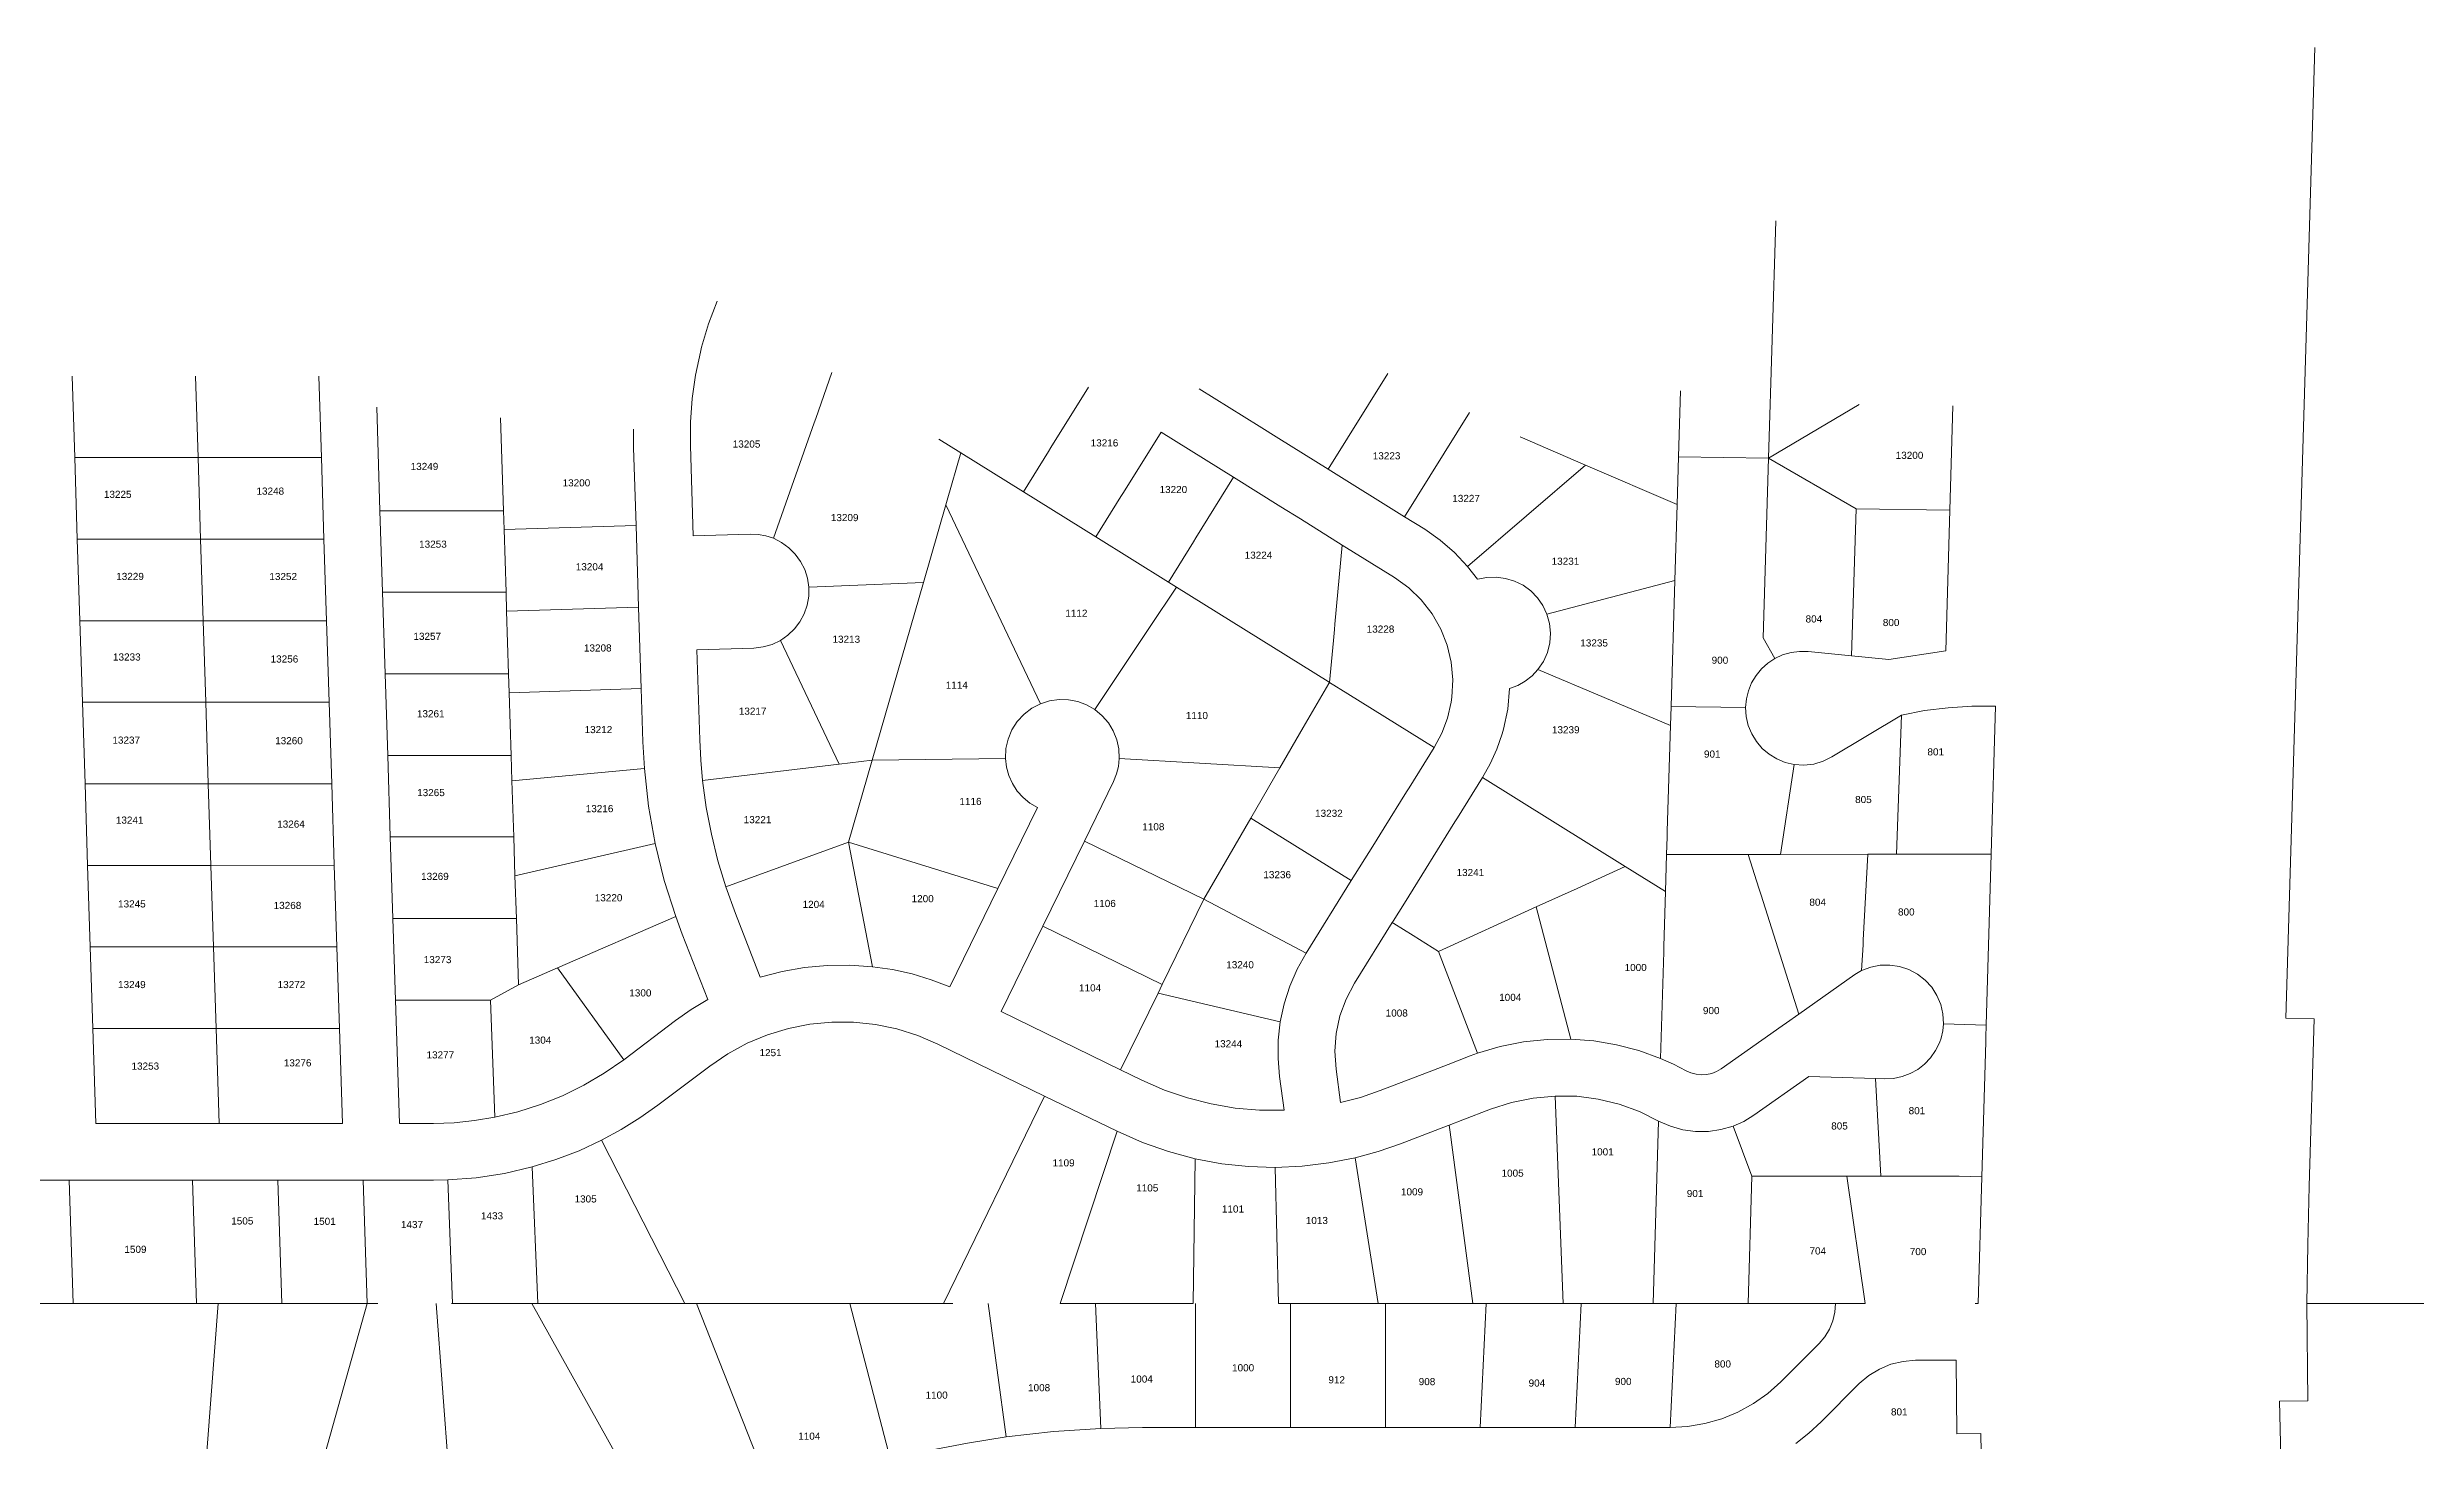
# Model space of a CAD drawing. Header units: feet. Extents: x 865220 to 5618803, y -2240498 to 1935234.
# Drawn here: x 2807107 to 2809603, y 970670 to 972140 of the extents above; entities that cross this region are included whole.
import ezdxf
from ezdxf.enums import TextEntityAlignment as Align

# ---------------------------------------------------------------- set-up
doc = ezdxf.new("R2010")
doc.units = ezdxf.units.FT
doc.header["$LTSCALE"] = 0.015
doc.header["$MEASUREMENT"] = 0
doc.layers.add('Dakota County Addresses', color=7, linetype='Continuous')
doc.layers.add('Dakota County Parcels', color=7, linetype='Continuous')
doc.styles.add('Dimensions 100', font='arial.ttf')

# ---------------------------------------------------------------- blocks, each defined once
blk = doc.blocks.new('ACMAP_ANN_TEMPLATE_Dakota County Addresses')
at = {"layer": 'Dakota County Addresses', "style": 'Dimensions 100'}
blk.add_attdef('DakotaCountyAddress', text='', height=50, dxfattribs=at).set_placement((0, 0), align=Align.CENTER)

msp = doc.modelspace()

# ---------------------------------------------------------------- linework, layer by layer
at = {"layer": 'Dakota County Parcels', "lineweight": 5}
for p, q in [((2809465.5, 971116.8), (2809496.1, 972139.6)), ((2808920.6, 971706.9), (2808928.1, 971956.8)), ((2807135.5, 971707.4), (2807132.8, 971793.3)), ((2807265.5, 971707.4), (2807262.7, 971793.3)), ((2807395.4, 971707.4), (2807392.7, 971793.3)), ((2808456.4, 971695.2), (2808519.2, 971796.1)), ((2807457.2, 971651.4), (2807453.8, 971760.6)), ((2808537, 971645), (2808605.4, 971754.8)), ((2808825.6, 971708.1), (2808827.7, 971777.7)), ((2808920.6, 971706.9), (2809016, 971763.2)), ((2809111.7, 971652), (2809114.9, 971762)), ((2807587.3, 971651.4), (2807584.2, 971749.4)), ((2807724.3, 971737.3), (2807724.4, 971717.8)), ((2808280.4, 971734.1), (2808356.7, 971686.6)), ((2807135.5, 971707.4), (2807265.5, 971707.4)), ((2807138.2, 971621.4), (2807135.5, 971707.4)), ((2807265.5, 971707.4), (2807395.4, 971707.4)), ((2807268.2, 971621.4), (2807265.5, 971707.4)), ((2807398.1, 971621.4), (2807395.4, 971707.4)), ((2807727, 971635.9), (2807724.4, 971717.8)), ((2807787.4, 971624.8), (2807784.4, 971719.7)), ((2808046.1, 971726.8), (2808069.2, 971712.5)), ((2808069.2, 971712.5), (2808135.2, 971671.4)), ((2808658.9, 971729.2), (2808727.7, 971699.4)), ((2808824.1, 971657.8), (2808825.6, 971708.1)), ((2808825.6, 971708.1), (2808920.6, 971706.9)), ((2808915, 971517.4), (2808920.6, 971706.9)), ((2808920.6, 971706.9), (2809012.7, 971653.2)), ((2808456.4, 971695.2), (2808537, 971645)), ((2808603.3, 971592.7), (2808727.7, 971699.4)), ((2808727.7, 971699.4), (2808824.1, 971657.8)), ((2808029.8, 971575.8), (2808053.4, 971657.5)), ((2808053.4, 971657.5), (2808153.4, 971448)), ((2808135.2, 971671.4), (2808211.6, 971623.8)), ((2808821.7, 971577.8), (2808824.1, 971657.8)), ((2807459.9, 971565.5), (2807457.2, 971651.4)), ((2807457.2, 971651.4), (2807587.3, 971651.4)), ((2807587.9, 971631.5), (2807587.3, 971651.4)), ((2807587.9, 971631.5), (2807727, 971635.9)), ((2807590, 971565.5), (2807587.9, 971631.5)), ((2807729.7, 971549.9), (2807727, 971635.9)), ((2808537, 971645), (2808558.2, 971631.8)), ((2809008.1, 971498.4), (2809012.7, 971653.2)), ((2809012.7, 971653.2), (2809111.7, 971652)), ((2809107.4, 971503.9), (2809111.7, 971652)), ((2807140.9, 971535.5), (2807138.2, 971621.4)), ((2807138.2, 971621.4), (2807268.2, 971621.4)), ((2807270.9, 971535.5), (2807268.2, 971621.4)), ((2807268.2, 971621.4), (2807398.1, 971621.4)), ((2807400.9, 971535.5), (2807398.1, 971621.4)), ((2807787.4, 971624.8), (2807847.4, 971626.7)), ((2808211.6, 971623.8), (2808288, 971576.2)), ((2808471.3, 971615.2), (2808526.5, 971580.9)), ((2808613.7, 971579.1), (2808603.3, 971592.7)), ((2807459.9, 971565.5), (2807590, 971565.5)), ((2807462.7, 971479.5), (2807459.9, 971565.5)), ((2807590.6, 971545.5), (2807590, 971565.5)), ((2807909.1, 971570.8), (2808029.8, 971575.8)), ((2807975.8, 971388.4), (2808029.8, 971575.8)), ((2808288, 971576.2), (2808296.5, 971570.9)), ((2808686.9, 971542.5), (2808821.7, 971577.8)), ((2808817.8, 971445.1), (2808821.7, 971577.8)), ((2807143.6, 971449.5), (2807140.9, 971535.5)), ((2807140.9, 971535.5), (2807270.9, 971535.5)), ((2807273.6, 971449.5), (2807270.9, 971535.5)), ((2807270.9, 971535.5), (2807400.9, 971535.5)), ((2807403.6, 971449.5), (2807400.9, 971535.5)), ((2807590.6, 971545.5), (2807729.7, 971549.9)), ((2807592.7, 971479.5), (2807590.6, 971545.5)), ((2807732.5, 971464), (2807729.7, 971549.9)), ((2807791.2, 971504.8), (2807851.2, 971506.7)), ((2807794.2, 971409.9), (2807791.2, 971504.8)), ((2807879.2, 971514.7), (2807941, 971384.3)), ((2808915, 971517.4), (2808927.1, 971495.7)), ((2808677.5, 971484), (2808817.2, 971424.9)), ((2808962.4, 971503), (2809008.1, 971498.4)), ((2809008.1, 971498.4), (2809047.4, 971494.5)), ((2809047.4, 971494.5), (2809107.4, 971503.9)), ((2807465.4, 971393.6), (2807462.7, 971479.5)), ((2807462.7, 971479.5), (2807592.7, 971479.5)), ((2807593.3, 971459.6), (2807592.7, 971479.5)), ((2807593.3, 971459.6), (2807732.5, 971464)), ((2807595.4, 971393.6), (2807593.3, 971459.6)), ((2807734.2, 971408), (2807732.5, 971464)), ((2807143.6, 971449.5), (2807273.6, 971449.5)), ((2807146.4, 971363.6), (2807143.6, 971449.5)), ((2807273.6, 971449.5), (2807403.6, 971449.5)), ((2807276.3, 971363.6), (2807273.6, 971449.5)), ((2807406.3, 971363.6), (2807403.6, 971449.5)), ((2808817.2, 971424.9), (2808817.8, 971445.1)), ((2808817.8, 971445.1), (2808896.4, 971444)), ((2808987.3, 971391.9), (2809060.5, 971436)), ((2809055.2, 971289.3), (2809060.5, 971436)), ((2809155.2, 971289.3), (2809159.7, 971445.5)), ((2807734.2, 971408), (2807735.8, 971379.8)), ((2807468.1, 971307.6), (2807465.4, 971393.6)), ((2807465.4, 971393.6), (2807595.4, 971393.6)), ((2807596.3, 971366.6), (2807595.4, 971393.6)), ((2807596.3, 971366.6), (2807735.8, 971379.8)), ((2807797.2, 971367.2), (2807941, 971384.3)), ((2807941, 971384.3), (2807975.8, 971388.4)), ((2807950.9, 971302), (2807975.8, 971388.4)), ((2807975.8, 971388.4), (2808116.4, 971390.3)), ((2808236.3, 971390.3), (2808405.6, 971380.4)), ((2808375, 971327.5), (2808405.6, 971380.4)), ((2808933.1, 971289.2), (2808947.4, 971384)), ((2807146.4, 971363.6), (2807276.3, 971363.6)), ((2807149.1, 971277.6), (2807146.4, 971363.6)), ((2807279.1, 971277.6), (2807276.3, 971363.6)), ((2807276.3, 971363.6), (2807406.3, 971363.6)), ((2807409, 971277.7), (2807406.3, 971363.6)), ((2807598.2, 971307.6), (2807596.3, 971366.6)), ((2808199.6, 971303.3), (2808230.2, 971366.2)), ((2808619.1, 971370.1), (2808769.5, 971276.4)), ((2808108.4, 971253.2), (2808150, 971338.6)), ((2807468.1, 971307.6), (2807598.2, 971307.6)), ((2807470.8, 971221.7), (2807468.1, 971307.6)), ((2807599.4, 971266.7), (2807598.2, 971307.6)), ((2808325.4, 971242), (2808375, 971327.5)), ((2808375, 971327.5), (2808480.8, 971261.6)), ((2807599.4, 971266.7), (2807747.2, 971300.7)), ((2807821.5, 971255), (2807950.9, 971302)), ((2807950.9, 971302), (2808108.4, 971253.2)), ((2807950.9, 971302), (2807976.4, 971170.9)), ((2808155.7, 971213.5), (2808199.6, 971303.3)), ((2808199.6, 971303.3), (2808325.4, 971242)), ((2808811.9, 971250), (2808813.1, 971289.2)), ((2808899.1, 971289.2), (2808933.1, 971289.2)), ((2808933.1, 971289.2), (2809025.2, 971289.3)), ((2809025.2, 971289.3), (2809055.2, 971289.3)), ((2809055.2, 971289.3), (2809155.2, 971289.3)), ((2809149.9, 971109.4), (2809155.2, 971289.3)), ((2807149.1, 971277.6), (2807279.1, 971277.6)), ((2807151.8, 971191.7), (2807149.1, 971277.6)), ((2807279.1, 971277.6), (2807409, 971277.7)), ((2807281.8, 971191.7), (2807279.1, 971277.6)), ((2807411.7, 971191.7), (2807409, 971277.7)), ((2807600.9, 971221.7), (2807599.4, 971266.7)), ((2807821.5, 971255), (2807831.7, 971226.8)), ((2808433.3, 971185.2), (2808480.8, 971261.6)), ((2808769.5, 971276.4), (2808811.9, 971250)), ((2808057.8, 971149.5), (2808108.4, 971253.2)), ((2808281.6, 971152.1), (2808325.4, 971242)), ((2808325.4, 971242), (2808433.3, 971185.2)), ((2808572.7, 971187), (2808675.7, 971233.8)), ((2808675.7, 971233.8), (2808712.1, 971094.6)), ((2807470.8, 971221.7), (2807600.9, 971221.7)), ((2807473.5, 971135.7), (2807470.8, 971221.7)), ((2807603.1, 971151.7), (2807600.9, 971221.7)), ((2807644.4, 971169.7), (2807768.8, 971223.7)), ((2807768.8, 971223.7), (2807775.8, 971205)), ((2807775.8, 971205), (2807802.6, 971136.2)), ((2807831.7, 971226.8), (2807857.8, 971159.7)), ((2808111.9, 971123.6), (2808155.7, 971213.5)), ((2808281.6, 971152.1), (2808155.7, 971213.5)), ((2808484.2, 971153.5), (2808523.9, 971217.3)), ((2807154.5, 971105.7), (2807151.8, 971191.7)), ((2807151.8, 971191.7), (2807281.8, 971191.7)), ((2807281.8, 971191.7), (2807411.7, 971191.7)), ((2807284.5, 971105.7), (2807281.8, 971191.7)), ((2807414.5, 971105.8), (2807411.7, 971191.7)), ((2808572.7, 971187), (2808613.9, 971079.6)), ((2807603.1, 971151.7), (2807644.4, 971169.7)), ((2807644.4, 971169.7), (2807714, 971072.9)), ((2808952.3, 971121), (2809011.4, 971162.5)), ((2809018.6, 971166.7), (2809011.4, 971162.5)), ((2807477.7, 971005.8), (2807473.5, 971135.7)), ((2807473.5, 971135.7), (2807573.5, 971135.7)), ((2807573.5, 971135.7), (2807603.1, 971151.7)), ((2807578.3, 971012.2), (2807573.5, 971135.7)), ((2808237.7, 971062.2), (2808277.2, 971143.1)), ((2808277.2, 971143.1), (2808281.6, 971152.1)), ((2808277.2, 971143.1), (2808406, 971112.7)), ((2807157.7, 971005.8), (2807154.5, 971105.7)), ((2807154.5, 971105.7), (2807284.5, 971105.7)), ((2807284.5, 971105.7), (2807414.5, 971105.8)), ((2807287.7, 971005.8), (2807284.5, 971105.7)), ((2807417.6, 971005.8), (2807414.5, 971105.8)), ((2807714, 971072.9), (2807768.7, 971114.1)), ((2808111.9, 971123.6), (2808237.7, 971062.2)), ((2809104.8, 971110.8), (2809149.9, 971109.4)), ((2809465.5, 971116.8), (2809495.5, 971115.9)), ((2809495.5, 971115.9), (2809490.3, 970939.7)), ((2808045.2, 971089.4), (2808157.5, 971034.6)), ((2807750.1, 971025), (2807804.8, 971066.2)), ((2808237.7, 971062.2), (2808260.2, 971051.3)), ((2808464.7, 971062.9), (2808469.4, 971027.6)), ((2808613.9, 971079.6), (2808606, 971076.8)), ((2808905.1, 971014.3), (2808963.1, 971055.2)), ((2808963.1, 971055.2), (2809033.1, 971053.1)), ((2808050.9, 970815.9), (2808157.5, 971034.6)), ((2808157.5, 971034.6), (2808233.9, 970997.4)), ((2808405.2, 971055), (2808409.9, 971019.6)), ((2808704, 970816), (2808695.7, 971034.6)), ((2809039, 970950.2), (2809033.1, 971053.1)), ((2809033.1, 971053.1), (2809043, 971052.8)), ((2807157.7, 971005.8), (2807287.7, 971005.8)), ((2807287.7, 971005.8), (2807417.6, 971005.8)), ((2807477.7, 971005.8), (2807513.6, 971005.8)), ((2808799, 970816), (2808804.7, 971008)), ((2807690.7, 970988), (2807778.6, 970815.9)), ((2808174, 970816), (2808233.9, 970997.4)), ((2808883.4, 971002.9), (2808903, 970950.2)), ((2807623.6, 970815.9), (2807617.5, 970959.8)), ((2808314, 970816), (2808316.4, 970968.5)), ((2808404, 970816), (2808400.7, 970959.4)), ((2808484.9, 970969.6), (2808509, 970816)), ((2806969.6, 970945.8), (2807129.6, 970945.8)), ((2807129.6, 970945.8), (2807259.6, 970945.8)), ((2807133.7, 970815.9), (2807129.6, 970945.8)), ((2807259.6, 970945.8), (2807349.6, 970945.8)), ((2807263.7, 970815.9), (2807259.6, 970945.8)), ((2807349.6, 970945.8), (2807439.5, 970945.8)), ((2807353.7, 970815.9), (2807349.6, 970945.8)), ((2807439.5, 970945.8), (2807513.6, 970945.8)), ((2807513.6, 970945.8), (2807528.7, 970946.1)), ((2807533.7, 970815.9), (2807528.7, 970946.1)), ((2808903, 970950.2), (2808899, 970816)), ((2808903, 970950.2), (2809003, 970950.2)), ((2809003, 970950.2), (2809039, 970950.2)), ((2809003, 970950.2), (2809022.4, 970816)), ((2809039, 970950.2), (2809121.3, 970950.2)), ((2809121.3, 970950.2), (2809145.3, 970949.5)), ((2809141.4, 970816), (2809145.3, 970949.5)), ((2806982.4, 970815.9), (2807133.7, 970815.9)), ((2807133.7, 970815.9), (2807263.7, 970815.9)), ((2807263.7, 970815.9), (2807286.8, 970815.9)), ((2807266.4, 970551.8), (2807286.8, 970815.9)), ((2807286.8, 970815.9), (2807353.7, 970815.9)), ((2807353.7, 970815.9), (2807443.7, 970815.9)), ((2807364.6, 970534.2), (2807443.7, 970815.9)), ((2807443.7, 970815.9), (2807455, 970815.9)), ((2807529.7, 970637.4), (2807516.3, 970815.9)), ((2807532.5, 970815.9), (2807533.7, 970815.9)), ((2807533.7, 970815.9), (2807617.1, 970815.9)), ((2807617.1, 970815.9), (2807623.6, 970815.9)), ((2807617.1, 970815.9), (2807760.3, 970559.5)), ((2807623.6, 970815.9), (2807778.6, 970815.9)), ((2807778.6, 970815.9), (2807790.8, 970815.9)), ((2807790.8, 970815.9), (2807952.5, 970815.9)), ((2807790.8, 970815.9), (2807871.6, 970611.1)), ((2807952.5, 970815.9), (2808050.9, 970815.9)), ((2807952.5, 970815.9), (2807995.1, 970651.3)), ((2808050.9, 970815.9), (2808061, 970815.9)), ((2808098, 970816), (2808117.2, 970675.4)), ((2808174, 970816), (2808211.3, 970816)), ((2808211.3, 970816), (2808314, 970816)), ((2808216.8, 970684.3), (2808211.3, 970816)), ((2808316.7, 970685.2), (2808316.7, 970816)), ((2808404, 970816), (2808416.7, 970816)), ((2808416.7, 970816), (2808509, 970816)), ((2808416.7, 970685.2), (2808416.7, 970816)), ((2808509, 970816), (2808516.7, 970816)), ((2808516.7, 970816), (2808609, 970816)), ((2808516.7, 970685.2), (2808516.7, 970816)), ((2808616.7, 970685.2), (2808623.1, 970816)), ((2808704, 970816), (2808723.1, 970816)), ((2808716.7, 970685.2), (2808723.1, 970816)), ((2808723.1, 970816), (2808799, 970816)), ((2808799, 970816), (2808823.1, 970816)), ((2808816.7, 970685.2), (2808823.1, 970816)), ((2808823.1, 970816), (2808899, 970816)), ((2808899, 970816), (2808991.1, 970816)), ((2808991.1, 970816), (2809022.4, 970816)), ((2809138.3, 970816), (2809141.4, 970816)), ((2809487.9, 970816.1), (2809577.8, 970816.1)), ((2809487.9, 970816.1), (2809488.9, 970713.5)), ((2809577.8, 970816.1), (2809615.5, 970816.1)), ((2808933.3, 970733.5), (2808973.7, 970773.9)), ((2809075.4, 970756.1), (2809118.3, 970756.1)), ((2809118.3, 970756.1), (2809119.1, 970678.5)), ((2808975.8, 970691.1), (2809016.1, 970731.5)), ((2809458.9, 970713.1), (2809488.9, 970713.5)), ((2808260.9, 970685.2), (2808216.8, 970684.3)), ((2808260.9, 970685.2), (2808316.7, 970685.2)), ((2808316.7, 970685.2), (2808416.7, 970685.2)), ((2808416.7, 970685.2), (2808516.7, 970685.2)), ((2808716.7, 970685.2), (2808816.7, 970685.2)), ((2809119.1, 970678.5), (2809144.1, 970678.9)), ((2809144.1, 970678.9), (2809144.5, 970659.1))]:
    msp.add_line(p, q, dxfattribs=at)
for points in [[(2807812.5, 971872.3), (2807803.4, 971848.3), (2807796.1, 971823.6), (2807794.8, 971818.6), (2807789.7, 971794.2), (2807786.2, 971769.5), (2807784.5, 971744.6), (2807784.4, 971719.7)], [(2807871.8, 971622.3), (2807914.7, 971743.9), (2807916.4, 971748.7), (2807933.4, 971797)], [(2808135.2, 971671.4), (2808161.7, 971713.8), (2808164.3, 971718), (2808204, 971781.7)], [(2808320.5, 971779.8), (2808383.8, 971740.4), (2808404.3, 971727.6), (2808456.4, 971695.2)], [(2808211.6, 971623.8), (2808238.1, 971666.2), (2808240.7, 971670.5), (2808280.4, 971734.1)], [(2808053.4, 971657.5), (2808053.4, 971657.5), (2808054.8, 971662.5), (2808069.2, 971712.5)], [(2808288, 971576.2), (2808314.5, 971618.7), (2808317.1, 971622.9), (2808356.7, 971686.6)], [(2808356.7, 971686.6), (2808406.7, 971655.5), (2808427.3, 971642.7), (2808471.3, 971615.2)], [(2808603.3, 971592.7), (2808589.7, 971607.3), (2808574.6, 971620.4), (2808558.2, 971631.8)], [(2807871.8, 971622.3), (2807863.9, 971624.9), (2807855.7, 971626.3), (2807847.4, 971626.7)], [(2807909.1, 971570.8), (2807907.7, 971580.3), (2807904.8, 971589.4), (2807900.5, 971597.9), (2807894.9, 971605.7), (2807888.1, 971612.4), (2807880.3, 971618), (2807871.8, 971622.3)], [(2808457.8, 971470.5), (2808461.9, 971514.6), (2808463, 971526.2), (2808463.5, 971531.7), (2808471.3, 971615.2)], [(2808568.1, 971401.8), (2808576.2, 971416.9), (2808582.2, 971432.9), (2808586.1, 971449.6), (2808586.9, 971455), (2808587.8, 971473.3), (2808586.1, 971491.7), (2808581.8, 971509.6), (2808575, 971526.7), (2808565.9, 971542.7), (2808554.6, 971557.3), (2808541.4, 971570.1), (2808526.5, 971580.9)], [(2808686.9, 971542.5), (2808682.6, 971551.5), (2808676.9, 971559.7), (2808670, 971566.9), (2808661.9, 971572.8), (2808652.9, 971577.2), (2808643.4, 971580.1), (2808633.5, 971581.4), (2808623.5, 971581.1), (2808613.7, 971579.1)], [(2807879.2, 971514.7), (2807887.1, 971520.2), (2807894, 971526.8), (2807899.8, 971534.4), (2807904.3, 971542.8), (2807907.4, 971551.9), (2807909, 971561.3), (2807909.1, 971570.8)], [(2808210.6, 971441.8), (2808266, 971525.1), (2808268.8, 971529.3), (2808296.5, 971570.9)], [(2808296.5, 971570.9), (2808456.5, 971471.3), (2808457.8, 971470.5)], [(2808677.5, 971484), (2808683.2, 971492.6), (2808687.4, 971502), (2808689.9, 971512), (2808690.7, 971522.3), (2808689.7, 971532.6), (2808686.9, 971542.5)], [(2807851.2, 971506.7), (2807860.9, 971507.9), (2807870.4, 971510.5), (2807879.2, 971514.7)], [(2808647.7, 971464), (2808656.2, 971467.2), (2808664.1, 971471.7), (2808671.3, 971477.3), (2808677.5, 971484)], [(2808927.1, 971495.7), (2808919.6, 971490.7), (2808913, 971484.7), (2808907.3, 971477.7), (2808902.7, 971470), (2808899.3, 971461.7), (2808897.2, 971453), (2808896.4, 971444)], [(2808962.4, 971503), (2808953.2, 971503.2), (2808944.2, 971502), (2808935.4, 971499.5), (2808927.1, 971495.7)], [(2808405.6, 971380.4), (2808430.2, 971422.9), (2808432.7, 971427.2), (2808457.1, 971469.3), (2808457.8, 971470.5)], [(2808457.8, 971470.5), (2808477.1, 971458.5), (2808568.1, 971401.8)], [(2808619.1, 971370.1), (2808627.3, 971384.8), (2808634.3, 971400.2), (2808639.8, 971416.1), (2808641.2, 971421.1), (2808645.7, 971442.4), (2808647.7, 971464)], [(2808153.4, 971448), (2808144.1, 971443.2), (2808135.9, 971436.9), (2808128.8, 971429.2), (2808123.2, 971420.4), (2808119.2, 971410.8), (2808116.9, 971400.7), (2808116.4, 971390.3)], [(2808210.6, 971441.8), (2808201.9, 971446.8), (2808192.6, 971450.3), (2808182.8, 971452.2), (2808172.8, 971452.4), (2808162.9, 971451), (2808153.4, 971448)], [(2808236.3, 971390.3), (2808235.8, 971400.3), (2808233.7, 971410.1), (2808230, 971419.3), (2808224.8, 971427.9), (2808218.3, 971435.4), (2808210.6, 971441.8)], [(2808896.4, 971444), (2808897, 971434.5), (2808899.2, 971425.2), (2808902.8, 971416.4), (2808907.7, 971408.2), (2808913.9, 971400.9), (2808921.2, 971394.7), (2808929.3, 971389.8), (2808938.1, 971386.1), (2808947.4, 971384)], [(2809159.7, 971445.5), (2809134.7, 971445.5), (2809109.8, 971443.8), (2809085, 971440.7), (2809060.5, 971436)], [(2807794.2, 971409.9), (2807795.3, 971388.5), (2807797.2, 971367.2)], [(2808813.1, 971289.2), (2808813.7, 971307.8), (2808813.8, 971313.6), (2808817.2, 971424.9)], [(2807735.8, 971379.8), (2807740.2, 971340), (2807747.2, 971300.7)], [(2808116.4, 971390.3), (2808117.4, 971381.1), (2808119.9, 971372.2), (2808123.7, 971363.8), (2808128.7, 971356), (2808134.9, 971349.1), (2808142.1, 971343.3), (2808150, 971338.6)], [(2808230.2, 971366.2), (2808233.4, 971374), (2808235.4, 971382), (2808236.3, 971390.3)], [(2808480.8, 971261.6), (2808503.4, 971297.9), (2808515.4, 971317.1), (2808539.1, 971355.1), (2808541.7, 971359.4), (2808568.1, 971401.8)], [(2808947.4, 971384), (2808957.8, 971383.3), (2808968.1, 971384.4), (2808978, 971387.3), (2808987.3, 971391.9)], [(2807797.2, 971367.2), (2807801.1, 971338.7), (2807806.5, 971310.4), (2807813.3, 971282.5), (2807821.5, 971255)], [(2808523.9, 971217.3), (2808524.9, 971218.8), (2808536.8, 971237.9), (2808590, 971323.4), (2808592.6, 971327.7), (2808619.1, 971370.1)], [(2807747.2, 971300.7), (2807756.8, 971261.8), (2807768.8, 971223.7)], [(2808813.1, 971289.2), (2808843.6, 971289.2), (2808853.1, 971289.2), (2808899.1, 971289.2)], [(2808899.1, 971289.2), (2808910.4, 971253.5), (2808912.7, 971246.2), (2808952.3, 971121)], [(2809018.6, 971166.7), (2809020.1, 971193.9), (2809020.4, 971198.9), (2809025.2, 971289.3)], [(2808675.7, 971233.8), (2808709.4, 971249.1), (2808714.8, 971251.6), (2808769.5, 971276.4)], [(2808811.9, 971250), (2808810.2, 971192.2), (2808810, 971186.4), (2808806.7, 971074.2)], [(2808523.9, 971217.3), (2808525.5, 971216.4), (2808546.1, 971203.6), (2808572.7, 971187)], [(2808433.3, 971185.2), (2808423.8, 971168.2), (2808416.1, 971150.3), (2808410.1, 971131.7), (2808406, 971112.7)], [(2807976.4, 971170.9), (2807952.5, 971172.6), (2807928.5, 971172.3), (2807904.6, 971170.1), (2807881, 971165.9), (2807857.8, 971159.7)], [(2808057.8, 971149.5), (2808038.1, 971157.1), (2808017.9, 971163.2), (2807997.3, 971167.8), (2807976.4, 971170.9)], [(2809104.8, 971110.8), (2809104.2, 971121.1), (2809102, 971131.1), (2809098, 971140.5), (2809092.5, 971149.2), (2809085.6, 971156.8), (2809077.5, 971163.1), (2809068.4, 971167.9), (2809058.7, 971171.1), (2809048.5, 971172.6), (2809038.3, 971172.4), (2809028.2, 971170.4), (2809018.6, 971166.7)], [(2807802.6, 971136.2), (2807785.3, 971125.7), (2807768.7, 971114.1)], [(2808484.2, 971153.5), (2808475.4, 971136.8), (2808468.9, 971119.1), (2808464.9, 971100.6), (2808463.5, 971081.8), (2808464.7, 971062.9)], [(2808045.2, 971089.4), (2808023.9, 971098.5), (2808001.9, 971105.4), (2807979.3, 971110), (2807956.3, 971112.4), (2807933.2, 971112.5), (2807910.3, 971110.3), (2807887.6, 971105.8), (2807865.5, 971099.1), (2807844.2, 971090.2), (2807823.9, 971079.2), (2807804.8, 971066.2)], [(2808406, 971112.7), (2808403.9, 971093.5), (2808403.6, 971074.2), (2808405.2, 971055)], [(2808870.6, 971063.4), (2808934.9, 971108.7), (2808939.3, 971111.8), (2808952.3, 971121)], [(2809043, 971052.8), (2809052.2, 971053.2), (2809061.2, 971055), (2809069.8, 971058.2), (2809077.8, 971062.6), (2809085, 971068.2), (2809091.3, 971074.9), (2809096.6, 971082.4), (2809100.6, 971090.6), (2809102.3, 971095.7), (2809104.1, 971103.2), (2809104.8, 971110.8)], [(2809145.3, 970949.5), (2809149.4, 971091.7), (2809149.6, 971096.7), (2809149.9, 971109.4)], [(2808712.1, 971094.6), (2808687.2, 971094.3), (2808662.3, 971091.7), (2808637.8, 971086.8), (2808613.9, 971079.6)], [(2808806.7, 971074.2), (2808783.8, 971082.5), (2808760.3, 971088.7), (2808736.4, 971092.7), (2808712.1, 971094.6)], [(2807578.3, 971012.2), (2807602.6, 971017.9), (2807626.4, 971025.5), (2807649.6, 971034.9), (2807672, 971045.9), (2807693.5, 971058.6), (2807714, 971072.9)], [(2808511.1, 971040.3), (2808567.3, 971061.9), (2808582.8, 971067.8), (2808606, 971076.8)], [(2808833.6, 971061.3), (2808820.3, 971068.1), (2808806.7, 971074.2)], [(2808833.6, 971061.3), (2808838.7, 971059), (2808844.1, 971057.6), (2808849.6, 971057), (2808855.2, 971057.3), (2808860.6, 971058.5), (2808865.8, 971060.6), (2808870.6, 971063.4)], [(2808260.2, 971051.3), (2808283.8, 971040.9), (2808308.2, 971032.6), (2808333.1, 971026.2), (2808358.5, 971021.9), (2808384.2, 971019.7), (2808409.9, 971019.6)], [(2808469.4, 971027.6), (2808490.5, 971033.2), (2808511.1, 971040.3)], [(2808695.7, 971034.6), (2808672.5, 971032.5), (2808649.7, 971027.9), (2808627.5, 971020.7)], [(2808804.7, 971008), (2808784.4, 971018.2), (2808763.1, 971026), (2808741, 971031.4), (2808718.5, 971034.3), (2808695.7, 971034.6)], [(2807513.6, 971005.8), (2807535.3, 971006.5), (2807556.9, 971008.7), (2807578.3, 971012.2)], [(2807690.7, 970988), (2807711.2, 970999.2), (2807731, 971011.5), (2807750.1, 971025)], [(2808584, 971004), (2808598.5, 971009.6), (2808627.5, 971020.7)], [(2808804.7, 971008), (2808817.1, 971002.7), (2808830.1, 970999.1), (2808843.5, 970997.3), (2808857.1, 970997.3), (2808870.4, 970999.2), (2808883.4, 971002.9)], [(2808883.4, 971002.9), (2808894.6, 971007.9), (2808905.1, 971014.3)], [(2807617.5, 970959.8), (2807642.5, 970967.6), (2807667, 970977), (2807690.7, 970988)], [(2808233.9, 970997.4), (2808260.6, 970985.6), (2808288.2, 970976), (2808316.4, 970968.5)], [(2808484.9, 970969.6), (2808509, 970976.2), (2808532.6, 970984.3)], [(2808532.6, 970984.3), (2808583, 971003.7), (2808584, 971004)], [(2808584, 971004), (2808585, 970996.5), (2808609, 970816)], [(2807528.7, 970946.1), (2807558.6, 970948.4), (2807588.3, 970953), (2807617.5, 970959.8)], [(2808316.4, 970968.5), (2808344.2, 970963.3), (2808372.4, 970960.3), (2808400.7, 970959.4)], [(2808400.7, 970959.4), (2808429, 970960.7), (2808457.1, 970964.1), (2808484.9, 970969.6)], [(2807443.7, 970815.9), (2807443.7, 970815.9), (2807439.5, 970945.8)], [(2809490.3, 970939.7), (2809488.7, 970877.9), (2809487.9, 970816.1)], [(2808609, 970816), (2808614.9, 970816), (2808623.1, 970816)], [(2808623.1, 970816), (2808631.4, 970816), (2808633.8, 970816), (2808704, 970816)], [(2808973.7, 970773.9), (2808979.8, 970781), (2808984.6, 970789), (2808988.2, 970797.6), (2808990.4, 970806.7), (2808991.1, 970816)], [(2809075.4, 970756.1), (2809062.3, 970755), (2809049.5, 970752), (2809037.4, 970746.9), (2809026.1, 970740), (2809016.1, 970731.5)], [(2808816.7, 970685.2), (2808835.2, 970686.3), (2808853.4, 970689.4), (2808871.2, 970694.5), (2808888.3, 970701.6), (2808904.5, 970710.5), (2808919.6, 970721.2), (2808933.3, 970733.5)], [(2809458.9, 970713.1), (2809461.7, 970595.9), (2809466.9, 970478.8), (2809474.5, 970361.7), (2809484.5, 970244.9), (2809496.9, 970128.3), (2809511.8, 970012), (2809529.1, 969896)], [(2808216.8, 970684.3), (2808166.9, 970681), (2808117.2, 970675.4)], [(2808516.7, 970685.2), (2808608.4, 970685.2), (2808616.7, 970685.2)], [(2808616.7, 970685.2), (2808625, 970685.2), (2808716.7, 970685.2)], [(2808949.3, 970668.5), (2808963, 970679.3), (2808975.8, 970691.1)], [(2808117.2, 970675.4), (2808076.2, 970668.9), (2808035.5, 970660.9), (2807995.1, 970651.3)]]:
    msp.add_lwpolyline(points, dxfattribs=at)

# ---------------------------------------------------------------- block references
at = {"layer": 'Dakota County Addresses', "lineweight": 5, "xscale": 0.15, "yscale": 0.15, "zscale": 0.15}
for p, values in [((2807843.5, 971717.9), {'DakotaCountyAddress': '13205'}), ((2808220.7, 971719.1), {'DakotaCountyAddress': '13216'}), ((2808518, 971705.5), {'DakotaCountyAddress': '13223'}), ((2809069.1, 971706), {'DakotaCountyAddress': '13200'}), ((2807504.1, 971694.3), {'DakotaCountyAddress': '13249'}), ((2807664.2, 971677), {'DakotaCountyAddress': '13200'}), ((2807180.8, 971664.9), {'DakotaCountyAddress': '13225'}), ((2807341.6, 971668.3), {'DakotaCountyAddress': '13248'}), ((2808293.3, 971670), {'DakotaCountyAddress': '13220'}), ((2808601.8, 971660.6), {'DakotaCountyAddress': '13227'}), ((2807946.9, 971640.4), {'DakotaCountyAddress': '13209'}), ((2807513, 971612.4), {'DakotaCountyAddress': '13253'}), ((2808383, 971600.8), {'DakotaCountyAddress': '13224'}), ((2807193.8, 971578.4), {'DakotaCountyAddress': '13229'}), ((2807355.2, 971578.3), {'DakotaCountyAddress': '13252'}), ((2807678.1, 971588.6), {'DakotaCountyAddress': '13204'}), ((2808706.5, 971594.4), {'DakotaCountyAddress': '13231'}), ((2808191.1, 971539.6), {'DakotaCountyAddress': '1112'}), ((2808511.6, 971522.9), {'DakotaCountyAddress': '13228'}), ((2808968.3, 971533.6), {'DakotaCountyAddress': '804'}), ((2809049.7, 971529.8), {'DakotaCountyAddress': '800'}), ((2807507, 971515.3), {'DakotaCountyAddress': '13257'}), ((2807686.7, 971503), {'DakotaCountyAddress': '13208'}), ((2807948.6, 971512.2), {'DakotaCountyAddress': '13213'}), ((2808736.7, 971508.3), {'DakotaCountyAddress': '13235'}), ((2807190.4, 971493.5), {'DakotaCountyAddress': '13233'}), ((2807356.5, 971491.4), {'DakotaCountyAddress': '13256'}), ((2808869.3, 971490.1), {'DakotaCountyAddress': '900'}), ((2808065.1, 971463.9), {'DakotaCountyAddress': '1114'}), ((2807510.7, 971433.7), {'DakotaCountyAddress': '13261'}), ((2807849.9, 971436.4), {'DakotaCountyAddress': '13217'}), ((2808318.1, 971431.8), {'DakotaCountyAddress': '1110'}), ((2807189.8, 971405.9), {'DakotaCountyAddress': '13237'}), ((2807361.3, 971405.3), {'DakotaCountyAddress': '13260'}), ((2807687.4, 971417), {'DakotaCountyAddress': '13212'}), ((2808706.8, 971416.8), {'DakotaCountyAddress': '13239'}), ((2808861.2, 971391.2), {'DakotaCountyAddress': '901'}), ((2809096.7, 971393.5), {'DakotaCountyAddress': '801'}), ((2807510.9, 971350.6), {'DakotaCountyAddress': '13265'}), ((2807688.6, 971333.7), {'DakotaCountyAddress': '13216'}), ((2808079.5, 971341.3), {'DakotaCountyAddress': '1116'}), ((2808457.2, 971328.8), {'DakotaCountyAddress': '13232'}), ((2809020.5, 971343.3), {'DakotaCountyAddress': '805'}), ((2807193.4, 971321.6), {'DakotaCountyAddress': '13241'}), ((2807363.4, 971317.4), {'DakotaCountyAddress': '13264'}), ((2807855.1, 971322.1), {'DakotaCountyAddress': '13221'}), ((2808272.2, 971314.6), {'DakotaCountyAddress': '1108'}), ((2807515.1, 971262.3), {'DakotaCountyAddress': '13269'}), ((2808402.7, 971264.1), {'DakotaCountyAddress': '13236'}), ((2808606.3, 971266.4), {'DakotaCountyAddress': '13241'}), ((2807195.7, 971233.3), {'DakotaCountyAddress': '13245'}), ((2807359.7, 971231.7), {'DakotaCountyAddress': '13268'}), ((2807698.1, 971239.8), {'DakotaCountyAddress': '13220'}), ((2807914.2, 971232.8), {'DakotaCountyAddress': '1204'}), ((2808029.1, 971238.8), {'DakotaCountyAddress': '1200'}), ((2808221, 971233.8), {'DakotaCountyAddress': '1106'}), ((2808972.3, 971235.1), {'DakotaCountyAddress': '804'}), ((2809065.7, 971224.8), {'DakotaCountyAddress': '800'}), ((2807517.9, 971174.6), {'DakotaCountyAddress': '13273'}), ((2807195.7, 971148.3), {'DakotaCountyAddress': '13249'}), ((2807363.9, 971148.3), {'DakotaCountyAddress': '13272'}), ((2808363.6, 971169.2), {'DakotaCountyAddress': '13240'}), ((2808780.5, 971166.3), {'DakotaCountyAddress': '1000'}), ((2807731.6, 971139.5), {'DakotaCountyAddress': '1300'}), ((2808205.5, 971144.8), {'DakotaCountyAddress': '1104'}), ((2808648.3, 971134.8), {'DakotaCountyAddress': '1004'}), ((2808528.7, 971118.3), {'DakotaCountyAddress': '1008'}), ((2808860.1, 971120.9), {'DakotaCountyAddress': '900'}), ((2807520.8, 971074.2), {'DakotaCountyAddress': '13277'}), ((2807626.1, 971089.8), {'DakotaCountyAddress': '1304'}), ((2807868.8, 971076.6), {'DakotaCountyAddress': '1251'}), ((2808351.3, 971085.9), {'DakotaCountyAddress': '13244'}), ((2807209.9, 971062.4), {'DakotaCountyAddress': '13253'}), ((2807370.4, 971065.8), {'DakotaCountyAddress': '13276'}), ((2808995.3, 970999.3), {'DakotaCountyAddress': '805'}), ((2809076.9, 971015.4), {'DakotaCountyAddress': '801'}), ((2808177.6, 970960.4), {'DakotaCountyAddress': '1109'}), ((2808650.8, 970949.6), {'DakotaCountyAddress': '1005'}), ((2808745.7, 970972), {'DakotaCountyAddress': '1001'}), ((2808265.8, 970934), {'DakotaCountyAddress': '1105'}), ((2808544.8, 970929.9), {'DakotaCountyAddress': '1009'}), ((2808843.1, 970928.1), {'DakotaCountyAddress': '901'}), ((2807312.1, 970899.2), {'DakotaCountyAddress': '1505'}), ((2807398.9, 970898.8), {'DakotaCountyAddress': '1501'}), ((2807575.3, 970904.6), {'DakotaCountyAddress': '1433'}), ((2807673.9, 970922.4), {'DakotaCountyAddress': '1305'}), ((2808356.1, 970911.8), {'DakotaCountyAddress': '1101'}), ((2808444.5, 970899.7), {'DakotaCountyAddress': '1013'}), ((2807490.9, 970895.4), {'DakotaCountyAddress': '1437'}), ((2807199.5, 970869.3), {'DakotaCountyAddress': '1509'}), ((2808972.4, 970867.6), {'DakotaCountyAddress': '704'}), ((2809078.1, 970866.9), {'DakotaCountyAddress': '700'}), ((2808872.2, 970748.5), {'DakotaCountyAddress': '800'}), ((2808151.8, 970723.5), {'DakotaCountyAddress': '1008'}), ((2808260, 970732.6), {'DakotaCountyAddress': '1004'}), ((2808366.8, 970744.5), {'DakotaCountyAddress': '1000'}), ((2808465.4, 970731.8), {'DakotaCountyAddress': '912'}), ((2808560.6, 970729.9), {'DakotaCountyAddress': '908'}), ((2808676.4, 970728.4), {'DakotaCountyAddress': '904'}), ((2808767.4, 970730.1), {'DakotaCountyAddress': '900'}), ((2808043.8, 970715.7), {'DakotaCountyAddress': '1100'}), ((2809058.3, 970698), {'DakotaCountyAddress': '801'}), ((2807909.6, 970672.4), {'DakotaCountyAddress': '1104'})]:
    msp.add_blockref('ACMAP_ANN_TEMPLATE_Dakota County Addresses', p, dxfattribs=at).add_auto_attribs(values)

doc.saveas('drawing.dxf')
